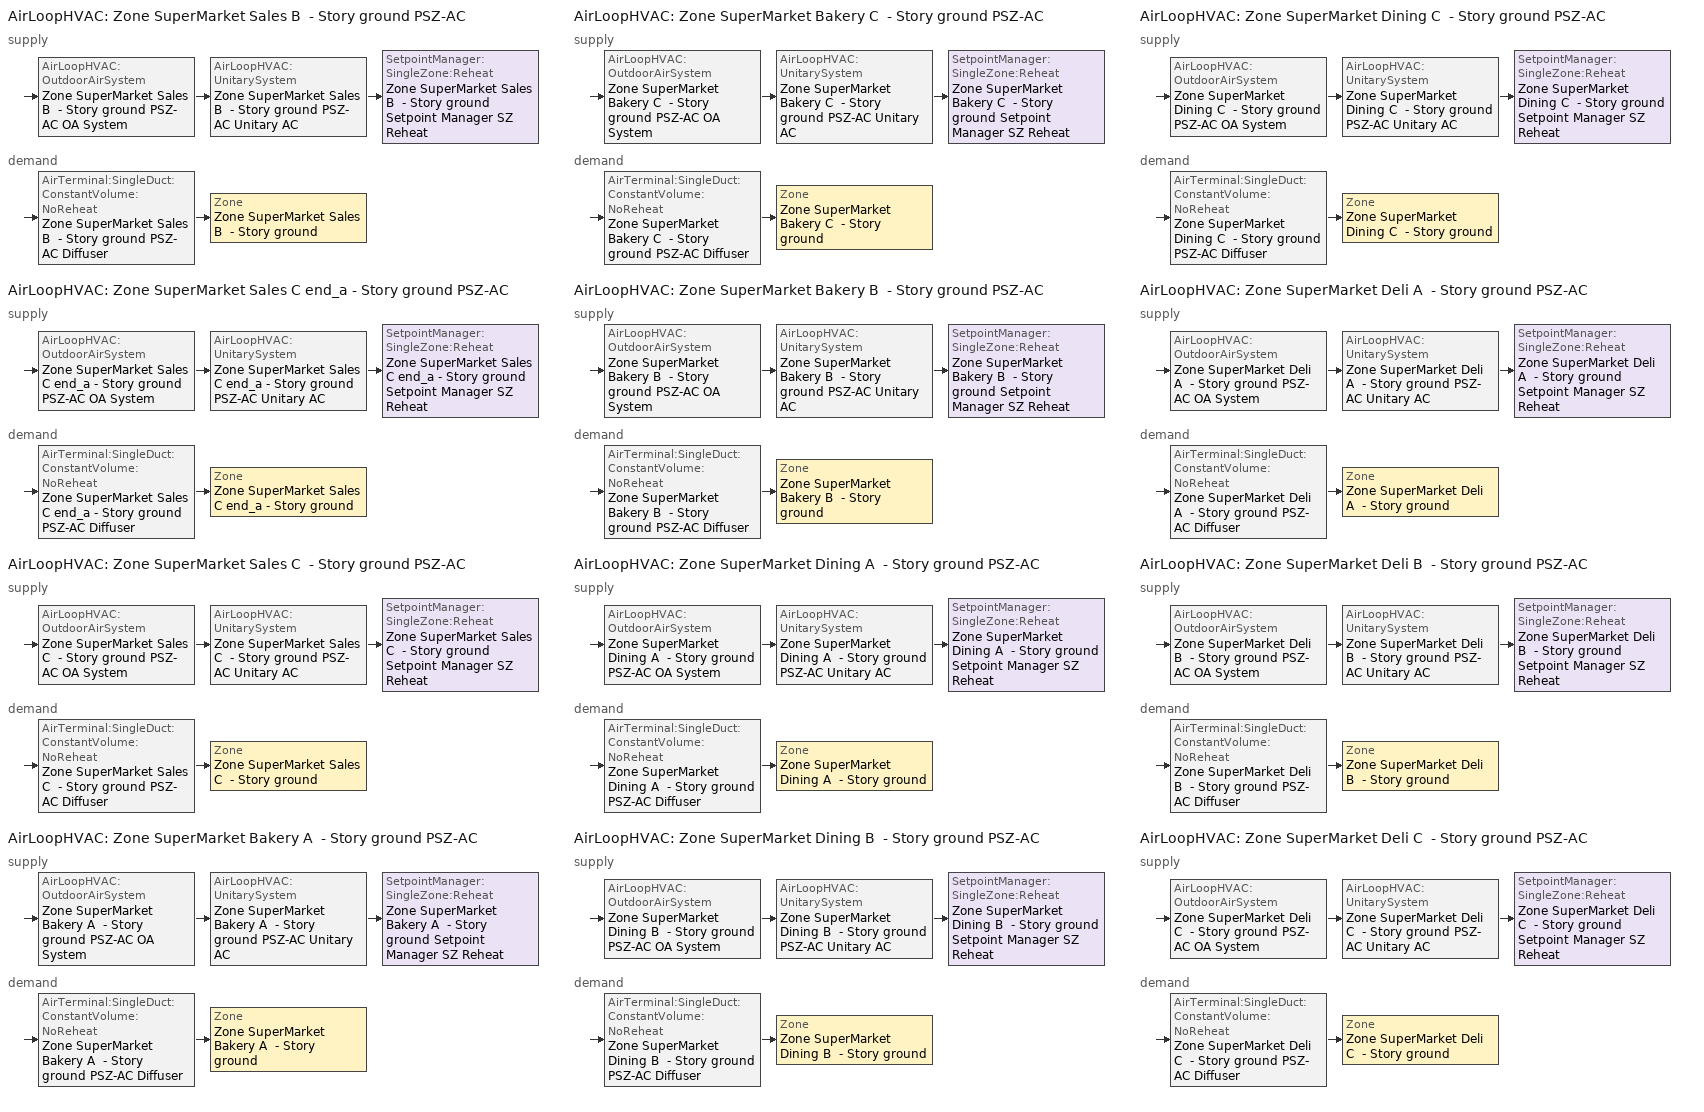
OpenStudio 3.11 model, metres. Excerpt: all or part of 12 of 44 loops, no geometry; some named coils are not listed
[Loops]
AirLoopHVAC 'Zone SuperMarket Sales B  - Story ground PSZ-AC'
 supply: AirLoopHVAC:OutdoorAirSystem 'Zone SuperMarket Sales B  - Story ground PSZ-AC OA System' > AirLoopHVAC:UnitarySystem 'Zone SuperMarket Sales B  - Story ground PSZ-AC Unitary AC' > SetpointManager:SingleZone:Reheat 'Zone SuperMarket Sales B  - Story ground Setpoint Manager SZ Reheat'
 demand: AirTerminal:SingleDuct:ConstantVolume:NoReheat 'Zone SuperMarket Sales B  - Story ground PSZ-AC Diffuser' > Zone 'Zone SuperMarket Sales B  - Story ground'
AirLoopHVAC 'Zone SuperMarket Sales C end_a - Story ground PSZ-AC'
 supply: AirLoopHVAC:OutdoorAirSystem 'Zone SuperMarket Sales C end_a - Story ground PSZ-AC OA System' > AirLoopHVAC:UnitarySystem 'Zone SuperMarket Sales C end_a - Story ground PSZ-AC Unitary AC' > SetpointManager:SingleZone:Reheat 'Zone SuperMarket Sales C end_a - Story ground Setpoint Manager SZ Reheat'
 demand: AirTerminal:SingleDuct:ConstantVolume:NoReheat 'Zone SuperMarket Sales C end_a - Story ground PSZ-AC Diffuser' > Zone 'Zone SuperMarket Sales C end_a - Story ground'
AirLoopHVAC 'Zone SuperMarket Sales C  - Story ground PSZ-AC'
 supply: AirLoopHVAC:OutdoorAirSystem 'Zone SuperMarket Sales C  - Story ground PSZ-AC OA System' > AirLoopHVAC:UnitarySystem 'Zone SuperMarket Sales C  - Story ground PSZ-AC Unitary AC' > SetpointManager:SingleZone:Reheat 'Zone SuperMarket Sales C  - Story ground Setpoint Manager SZ Reheat'
 demand: AirTerminal:SingleDuct:ConstantVolume:NoReheat 'Zone SuperMarket Sales C  - Story ground PSZ-AC Diffuser' > Zone 'Zone SuperMarket Sales C  - Story ground'
AirLoopHVAC 'Zone SuperMarket Bakery A  - Story ground PSZ-AC'
 supply: AirLoopHVAC:OutdoorAirSystem 'Zone SuperMarket Bakery A  - Story ground PSZ-AC OA System' > AirLoopHVAC:UnitarySystem 'Zone SuperMarket Bakery A  - Story ground PSZ-AC Unitary AC' > SetpointManager:SingleZone:Reheat 'Zone SuperMarket Bakery A  - Story ground Setpoint Manager SZ Reheat'
 demand: AirTerminal:SingleDuct:ConstantVolume:NoReheat 'Zone SuperMarket Bakery A  - Story ground PSZ-AC Diffuser' > Zone 'Zone SuperMarket Bakery A  - Story ground'
AirLoopHVAC 'Zone SuperMarket Bakery C  - Story ground PSZ-AC'
 supply: AirLoopHVAC:OutdoorAirSystem 'Zone SuperMarket Bakery C  - Story ground PSZ-AC OA System' > AirLoopHVAC:UnitarySystem 'Zone SuperMarket Bakery C  - Story ground PSZ-AC Unitary AC' > SetpointManager:SingleZone:Reheat 'Zone SuperMarket Bakery C  - Story ground Setpoint Manager SZ Reheat'
 demand: AirTerminal:SingleDuct:ConstantVolume:NoReheat 'Zone SuperMarket Bakery C  - Story ground PSZ-AC Diffuser' > Zone 'Zone SuperMarket Bakery C  - Story ground'
AirLoopHVAC 'Zone SuperMarket Bakery B  - Story ground PSZ-AC'
 supply: AirLoopHVAC:OutdoorAirSystem 'Zone SuperMarket Bakery B  - Story ground PSZ-AC OA System' > AirLoopHVAC:UnitarySystem 'Zone SuperMarket Bakery B  - Story ground PSZ-AC Unitary AC' > SetpointManager:SingleZone:Reheat 'Zone SuperMarket Bakery B  - Story ground Setpoint Manager SZ Reheat'
 demand: AirTerminal:SingleDuct:ConstantVolume:NoReheat 'Zone SuperMarket Bakery B  - Story ground PSZ-AC Diffuser' > Zone 'Zone SuperMarket Bakery B  - Story ground'
AirLoopHVAC 'Zone SuperMarket Dining A  - Story ground PSZ-AC'
 supply: AirLoopHVAC:OutdoorAirSystem 'Zone SuperMarket Dining A  - Story ground PSZ-AC OA System' > AirLoopHVAC:UnitarySystem 'Zone SuperMarket Dining A  - Story ground PSZ-AC Unitary AC' > SetpointManager:SingleZone:Reheat 'Zone SuperMarket Dining A  - Story ground Setpoint Manager SZ Reheat'
 demand: AirTerminal:SingleDuct:ConstantVolume:NoReheat 'Zone SuperMarket Dining A  - Story ground PSZ-AC Diffuser' > Zone 'Zone SuperMarket Dining A  - Story ground'
AirLoopHVAC 'Zone SuperMarket Dining B  - Story ground PSZ-AC'
 supply: AirLoopHVAC:OutdoorAirSystem 'Zone SuperMarket Dining B  - Story ground PSZ-AC OA System' > AirLoopHVAC:UnitarySystem 'Zone SuperMarket Dining B  - Story ground PSZ-AC Unitary AC' > SetpointManager:SingleZone:Reheat 'Zone SuperMarket Dining B  - Story ground Setpoint Manager SZ Reheat'
 demand: AirTerminal:SingleDuct:ConstantVolume:NoReheat 'Zone SuperMarket Dining B  - Story ground PSZ-AC Diffuser' > Zone 'Zone SuperMarket Dining B  - Story ground'
AirLoopHVAC 'Zone SuperMarket Dining C  - Story ground PSZ-AC'
 supply: AirLoopHVAC:OutdoorAirSystem 'Zone SuperMarket Dining C  - Story ground PSZ-AC OA System' > AirLoopHVAC:UnitarySystem 'Zone SuperMarket Dining C  - Story ground PSZ-AC Unitary AC' > SetpointManager:SingleZone:Reheat 'Zone SuperMarket Dining C  - Story ground Setpoint Manager SZ Reheat'
 demand: AirTerminal:SingleDuct:ConstantVolume:NoReheat 'Zone SuperMarket Dining C  - Story ground PSZ-AC Diffuser' > Zone 'Zone SuperMarket Dining C  - Story ground'
AirLoopHVAC 'Zone SuperMarket Deli A  - Story ground PSZ-AC'
 supply: AirLoopHVAC:OutdoorAirSystem 'Zone SuperMarket Deli A  - Story ground PSZ-AC OA System' > AirLoopHVAC:UnitarySystem 'Zone SuperMarket Deli A  - Story ground PSZ-AC Unitary AC' > SetpointManager:SingleZone:Reheat 'Zone SuperMarket Deli A  - Story ground Setpoint Manager SZ Reheat'
 demand: AirTerminal:SingleDuct:ConstantVolume:NoReheat 'Zone SuperMarket Deli A  - Story ground PSZ-AC Diffuser' > Zone 'Zone SuperMarket Deli A  - Story ground'
AirLoopHVAC 'Zone SuperMarket Deli B  - Story ground PSZ-AC'
 supply: AirLoopHVAC:OutdoorAirSystem 'Zone SuperMarket Deli B  - Story ground PSZ-AC OA System' > AirLoopHVAC:UnitarySystem 'Zone SuperMarket Deli B  - Story ground PSZ-AC Unitary AC' > SetpointManager:SingleZone:Reheat 'Zone SuperMarket Deli B  - Story ground Setpoint Manager SZ Reheat'
 demand: AirTerminal:SingleDuct:ConstantVolume:NoReheat 'Zone SuperMarket Deli B  - Story ground PSZ-AC Diffuser' > Zone 'Zone SuperMarket Deli B  - Story ground'
AirLoopHVAC 'Zone SuperMarket Deli C  - Story ground PSZ-AC'
 supply: AirLoopHVAC:OutdoorAirSystem 'Zone SuperMarket Deli C  - Story ground PSZ-AC OA System' > AirLoopHVAC:UnitarySystem 'Zone SuperMarket Deli C  - Story ground PSZ-AC Unitary AC' > SetpointManager:SingleZone:Reheat 'Zone SuperMarket Deli C  - Story ground Setpoint Manager SZ Reheat'
 demand: AirTerminal:SingleDuct:ConstantVolume:NoReheat 'Zone SuperMarket Deli C  - Story ground PSZ-AC Diffuser' > Zone 'Zone SuperMarket Deli C  - Story ground'
[Sizing:Zone] Zone Cooling Design Supply Air Temperature Input Method=SupplyAirTemperature; Zone Cooling Design Supply Air Temperature {C}=12.7778; Zone Cooling Design Supply Air Temperature Difference {deltaC}=11.11; Zone Heating Design Supply Air Temperature Input Method=SupplyAirTemperature; Zone Heating Design Supply Air Temperature {C}=50; Zone Heating Design Supply Air Temperature Difference {deltaC}=11.11; Zone Cooling Design Supply Air Humidity Ratio {kg-H2O/kg-air}=0.0085; Zone Heating Design Supply Air Humidity Ratio {kg-H2O/kg-air}=0.008; Cooling Design Air Flow Method=DesignDay; Heating Design Air Flow Method=DesignDay; Heating Maximum Air Flow Fraction=1; Account for Dedicated Outdoor Air System=No; Dedicated Outdoor Air System Control Strategy=NeutralSupplyAir; Dedicated Outdoor Air Low Setpoint Temperature for Design {C}=autosize; Dedicated Outdoor Air High Setpoint Temperature for Design {C}=autosize; Zone Load Sizing Method=Sensible Load Only No Latent Load; Zone Latent Cooling Design Supply Air Humidity Ratio Input Method=HumidityRatioDifference; Zone Cooling Design Supply Air Humidity Ratio Difference {kgWater/kgDryAir}=0.005; Zone Latent Heating Design Supply Air Humidity Ratio Input Method=HumidityRatioDifference; Zone Humidification Design Supply Air Humidity Ratio Difference {kgWater/kgDryAir}=0.005; Sizing Option=Coincident; Heating Coil Sizing Method=None; Maximum Heating Capacity To Cooling Load Sizing Ratio {W/W}=1
Zone SuperMarket Sales C end_a - Story ground; Zone SuperMarket Sales B  - Story ground; Zone SuperMarket Sales C  - Story ground; Zone SuperMarket Dining A  - Story ground; Zone SuperMarket Dining B  - Story ground; Zone SuperMarket Dining C  - Story ground; Zone SuperMarket Bakery A  - Story ground; Zone SuperMarket Bakery B  - Story ground; Zone SuperMarket Bakery C  - Story ground; Zone SuperMarket Deli A  - Story ground; Zone SuperMarket Deli B  - Story ground; Zone SuperMarket Deli C  - Story ground
[Zone equipment]
Zone SuperMarket Sales C end_a - Story ground: Zone SuperMarket Sales C end_a - Story ground PSZ-AC Diffuser
Zone SuperMarket Sales B  - Story ground: Zone SuperMarket Sales B  - Story ground PSZ-AC Diffuser
Zone SuperMarket Sales C  - Story ground: Zone SuperMarket Sales C  - Story ground PSZ-AC Diffuser
Zone SuperMarket Dining A  - Story ground: Zone SuperMarket Dining A  - Story ground PSZ-AC Diffuser
Zone SuperMarket Dining B  - Story ground: Zone SuperMarket Dining B  - Story ground PSZ-AC Diffuser
Zone SuperMarket Dining C  - Story ground: Zone SuperMarket Dining C  - Story ground PSZ-AC Diffuser
Zone SuperMarket Bakery A  - Story ground: Zone SuperMarket Bakery A  - Story ground Exhaust Fan, Zone SuperMarket Bakery A  - Story ground PSZ-AC Diffuser
Zone SuperMarket Bakery B  - Story ground: Zone SuperMarket Bakery B  - Story ground Exhaust Fan, Zone SuperMarket Bakery B  - Story ground PSZ-AC Diffuser
Zone SuperMarket Bakery C  - Story ground: Zone SuperMarket Bakery C  - Story ground Exhaust Fan, Zone SuperMarket Bakery C  - Story ground PSZ-AC Diffuser
Zone SuperMarket Deli A  - Story ground: Zone SuperMarket Deli A  - Story ground Exhaust Fan, Zone SuperMarket Deli A  - Story ground PSZ-AC Diffuser
Zone SuperMarket Deli B  - Story ground: Zone SuperMarket Deli B  - Story ground Exhaust Fan, Zone SuperMarket Deli B  - Story ground PSZ-AC Diffuser
Zone SuperMarket Deli C  - Story ground: Zone SuperMarket Deli C  - Story ground Exhaust Fan, Zone SuperMarket Deli C  - Story ground PSZ-AC Diffuser
[Fan:ZoneExhaust] Availability Schedule=Always On Discrete; Fan Total Efficiency=0.455889; Pressure Rise {Pa}=124.544; Flow Fraction Schedule=Always On Discrete; System Availability Manager Coupling Mode=Decoupled
Name | Maximum Flow Rate {m3/s}
Zone SuperMarket Bakery A  - Story ground Exhaust Fan; Zone SuperMarket Bakery C  - Story ground Exhaust Fan | 0.114032
Zone SuperMarket Bakery B  - Story ground Exhaust Fan | 1.08867
Zone SuperMarket Deli A  - Story ground Exhaust Fan; Zone SuperMarket Deli C  - Story ground Exhaust Fan | 0.122471
Zone SuperMarket Deli B  - Story ground Exhaust Fan | 1.16923
[Refrigeration:Case] Availability Schedule=Always On Discrete; Zone=Zone SuperMarket Sales B  - Story ground; Rated Ambient Temperature {C}=23.8889; Rated Ambient Relative Humidity {percent}=55; Rated Runtime Fraction=0.85; Latent Case Credit Curve Type=DewpointMethod; Case Lighting Schedule=Always On Discrete; Fraction of Lighting Energy to Case=0.5; Minimum Anti-Sweat Heater Power per Unit Length {W/m}=0; Humidity at Zero Anti-Sweat Heater Energy {percent}=0; Case Height {m}=1.5; Under Case HVAC Return Air Fraction=0
Name | Rated Total Cooling Capacity per Unit Length {W/m} | Rated Latent Heat Ratio | Case Length {m} | Case Operating Temperature {C} | Latent Case Credit Curve | Standard Case Fan Power per Unit Length {W/m} | Operating Case Fan Power per Unit Length {W/m} | Standard Case Lighting Power per Unit Length {W/m} | Installed Case Lighting Power per Unit Length {W/m} | Case Anti-Sweat Heater Power per Unit Length {W/m} | Anti-Sweat Heater Control Type | Fraction of Anti-Sweat Heater Energy to Case | Case Defrost Power per Unit Length {W/m} | Case Defrost Type | Case Defrost Schedule | Case Defrost Drip-Down Schedule | Defrost Energy Correction Curve Type | Defrost Energy Correction Curve | Case Credit Fraction Schedule | Design Evaporator Temperature or Brine Inlet Temperature {C}
Coffin - Frozen Food | 206.7 | 0.2 | 21.9256 | -21.7 | Coffin Latent Curve | 6.6 | 6.6 | 15.3 | 15.3 | 16.9 | Constant | 0.7 | 786 | ElectricWithTemperatureTermination | Coffin - Frozen Food Defrost | Coffin - Frozen Food Dripdown | DewpointMethod | Coffin Defrost Curve | Coffin - Frozen Food Case Credit | -24.4
Coffin - Ice Cream | 240.4 | 0.2 | 5.48141 | -28.3 | Coffin Latent Curve | 6.6 | 6.6 | 17.6 | 17.6 | 13.1 | Constant | 0.7 | 745 | ElectricWithTemperatureTermination | Coffin - Ice Cream Defrost | Coffin - Ice Cream Dripdown | DewpointMethod | Coffin Defrost Curve | Coffin - Ice Cream Case Credit | -31.1
Reach-in - Ice Cream | 473.9 | 0.1 | 51.2512 | -23.9 | Glass Door Latent Curve | 32.5 | 32.5 | 25.8 | 25.8 | 139.4 | Constant | 0.7 | 955.4 | ElectricWithTemperatureTermination | Reach-in - Ice Cream Defrost | Reach-in - Ice Cream Dripdown | DewpointMethod | Glass Door Defrost Curve | Reach-in - Ice Cream Case Credit | -27.2
Reach-in - Frozen Food | 438.9 | 0.1 | 14.2517 | -20 | Glass Door Latent Curve | 32.5 | 32.5 | 25.8 | 25.8 | 139.4 | Constant | 0.7 | 955.4 | ElectricWithTemperatureTermination | Reach-in - Frozen Food Defrost | Reach-in - Frozen Food Dripdown | DewpointMethod | Glass Door Defrost Curve | Reach-in - Frozen Food Case Credit | -23.9
Reach-in - Dairy Deli Beverage Case | 282.1 | 0.2 | 87.7026 | 1.4 | Glass Door Latent Curve | 21.3 | 21.3 | 22.7 | 22.7 | 56.6 | Constant | 0.7 | 0 | OffCycle | Always On Discrete |  | None |  | Reach-in - Dairy Deli Beverage Case Case Credit | -1.1
Service - Meat Deli Bakery | 317.3 | 0.1 | 23.296 | -2.2 | Glass Door Latent Curve | 12.6 | 12.6 | 17 | 17 |  | None | 1 | 0 | OffCycle | Always On Discrete |  | None |  | Service - Meat Deli Bakery Case Credit | -6.7
Island - Deli Produce | 372.6 | 0.2 | 4.93327 | -1.1 | Coffin Latent Curve | 7.6 | 7.6 | 9.8 | 9.8 | 13.1 | Constant | 0.7 | 656.2 | ElectricWithTemperatureTermination | Island - Deli Produce Defrost | Island - Deli Produce Dripdown | DewpointMethod | Coffin Defrost Curve | Island - Deli Produce Case Credit | -3.6
Vertical Open - All | 1187.6 | 0.3 | 22.4738 | 0.6 | Open Latent Curve | 14.5 | 14.5 | 18.9 | 18.9 |  | None | 1 | 0 | OffCycle | Always On Discrete |  | None |  | Vertical Open - All Case Credit | -2.2
[AirLoopHVAC] Availability Schedule=Always On Discrete; Design Supply Air Flow Rate {m3/s}=autosize; Design Return Air Flow Fraction of Supply Air Flow=1
Zone SuperMarket Sales B  - Story ground PSZ-AC; Zone SuperMarket Sales C end_a - Story ground PSZ-AC; Zone SuperMarket Sales C  - Story ground PSZ-AC; Zone SuperMarket Bakery A  - Story ground PSZ-AC; Zone SuperMarket Bakery C  - Story ground PSZ-AC; Zone SuperMarket Bakery B  - Story ground PSZ-AC; Zone SuperMarket Dining A  - Story ground PSZ-AC; Zone SuperMarket Dining B  - Story ground PSZ-AC; Zone SuperMarket Dining C  - Story ground PSZ-AC; Zone SuperMarket Deli A  - Story ground PSZ-AC; Zone SuperMarket Deli B  - Story ground PSZ-AC; Zone SuperMarket Deli C  - Story ground PSZ-AC
[Sizing:System] Type of Load to Size On=Sensible; Design Outdoor Air Flow Rate {m3/s}=Autosize; Central Heating Maximum System Air Flow Ratio=1; Preheat Design Temperature {C}=7.22222; Preheat Design Humidity Ratio {kg-H2O/kg-Air}=0.008; Precool Design Temperature {C}=12.7778; Precool Design Humidity Ratio {kg-H2O/kg-Air}=0.008; Central Cooling Design Supply Air Temperature {C}=12.7778; Central Heating Design Supply Air Temperature {C}=50; Sizing Option=Coincident; 100% Outdoor Air in Cooling=No; 100% Outdoor Air in Heating=No; Central Cooling Design Supply Air Humidity Ratio {kg-H2O/kg-Air}=0.0085; Central Heating Design Supply Air Humidity Ratio {kg-H2O/kg-Air}=0.008; Cooling Design Air Flow Method=DesignDay; Heating Design Air Flow Method=DesignDay; System Outdoor Air Method=ZoneSum; Zone Maximum Outdoor Air Fraction=1; Cooling Supply Air Flow Rate Per Floor Area {m3/s-m2}=0.00996765; Cooling Fraction of Autosized Cooling Supply Air Flow Rate=1; Cooling Supply Air Flow Rate Per Unit Cooling Capacity {m3/s-W}=3.94755e-05; Heating Supply Air Flow Rate Per Floor Area {m3/s-m2}=0.00996765; Heating Fraction of Autosized Heating Supply Air Flow Rate=1; Heating Fraction of Autosized Cooling Supply Air Flow Rate=1; Heating Supply Air Flow Rate Per Unit Heating Capacity {m3/s-W}=3.15882e-05; Cooling Design Capacity Method=CoolingDesignCapacity; Cooling Design Capacity {W}=autosize; Cooling Design Capacity Per Floor Area {W/m2}=234.7; Fraction of Autosized Cooling Design Capacity=1; Heating Design Capacity Method=HeatingDesignCapacity; Heating Design Capacity {W}=autosize; Heating Design Capacity Per Floor Area {W/m2}=157; Fraction of Autosized Heating Design Capacity=1; Central Cooling Capacity Control Method=OnOff; Occupant Diversity=autosize; Heating Coil Sizing Method=None; Maximum Heating Capacity To Cooling Capacity Sizing Ratio {W/W}=1
Zone SuperMarket Sales B  - Story ground PSZ-AC; Zone SuperMarket Sales C end_a - Story ground PSZ-AC; Zone SuperMarket Sales C  - Story ground PSZ-AC; Zone SuperMarket Bakery A  - Story ground PSZ-AC; Zone SuperMarket Bakery C  - Story ground PSZ-AC; Zone SuperMarket Bakery B  - Story ground PSZ-AC; Zone SuperMarket Dining A  - Story ground PSZ-AC; Zone SuperMarket Dining B  - Story ground PSZ-AC; Zone SuperMarket Dining C  - Story ground PSZ-AC; Zone SuperMarket Deli A  - Story ground PSZ-AC; Zone SuperMarket Deli B  - Story ground PSZ-AC; Zone SuperMarket Deli C  - Story ground PSZ-AC
[SetpointManager:SingleZone:Reheat] Minimum Supply Air Temperature {C}=12.7778; Maximum Supply Air Temperature {C}=50
Name | Control Zone | Setpoint Node or NodeList
Zone SuperMarket Sales B  - Story ground Setpoint Manager SZ Reheat | Zone SuperMarket Sales B  - Story ground | Zone SuperMarket Sales B  - Story ground PSZ-AC Supply Outlet Node
Zone SuperMarket Sales C end_a - Story ground Setpoint Manager SZ Reheat | Zone SuperMarket Sales C end_a - Story ground | Zone SuperMarket Sales C end_a - Story ground PSZ-AC Supply Outlet Node
Zone SuperMarket Sales C  - Story ground Setpoint Manager SZ Reheat | Zone SuperMarket Sales C  - Story ground | Zone SuperMarket Sales C  - Story ground PSZ-AC Supply Outlet Node
Zone SuperMarket Bakery A  - Story ground Setpoint Manager SZ Reheat | Zone SuperMarket Bakery A  - Story ground | Zone SuperMarket Bakery A  - Story ground PSZ-AC Supply Outlet Node
Zone SuperMarket Bakery C  - Story ground Setpoint Manager SZ Reheat | Zone SuperMarket Bakery C  - Story ground | Zone SuperMarket Bakery C  - Story ground PSZ-AC Supply Outlet Node
Zone SuperMarket Bakery B  - Story ground Setpoint Manager SZ Reheat | Zone SuperMarket Bakery B  - Story ground | Zone SuperMarket Bakery B  - Story ground PSZ-AC Supply Outlet Node
Zone SuperMarket Dining A  - Story ground Setpoint Manager SZ Reheat | Zone SuperMarket Dining A  - Story ground | Zone SuperMarket Dining A  - Story ground PSZ-AC Supply Outlet Node
Zone SuperMarket Dining B  - Story ground Setpoint Manager SZ Reheat | Zone SuperMarket Dining B  - Story ground | Zone SuperMarket Dining B  - Story ground PSZ-AC Supply Outlet Node
Zone SuperMarket Dining C  - Story ground Setpoint Manager SZ Reheat | Zone SuperMarket Dining C  - Story ground | Zone SuperMarket Dining C  - Story ground PSZ-AC Supply Outlet Node
Zone SuperMarket Deli A  - Story ground Setpoint Manager SZ Reheat | Zone SuperMarket Deli A  - Story ground | Zone SuperMarket Deli A  - Story ground PSZ-AC Supply Outlet Node
Zone SuperMarket Deli B  - Story ground Setpoint Manager SZ Reheat | Zone SuperMarket Deli B  - Story ground | Zone SuperMarket Deli B  - Story ground PSZ-AC Supply Outlet Node
Zone SuperMarket Deli C  - Story ground Setpoint Manager SZ Reheat | Zone SuperMarket Deli C  - Story ground | Zone SuperMarket Deli C  - Story ground PSZ-AC Supply Outlet Node
[Coil:Heating:Electric] Availability Schedule=Always On Discrete; Efficiency=1
Zone SuperMarket Sales B  - Story ground PSZ-AC Electric Backup Htg Coil; Zone SuperMarket Sales C end_a - Story ground PSZ-AC Electric Backup Htg Coil; Zone SuperMarket Sales C  - Story ground PSZ-AC Electric Backup Htg Coil; Zone SuperMarket Bakery A  - Story ground PSZ-AC Electric Backup Htg Coil; Zone SuperMarket Bakery C  - Story ground PSZ-AC Electric Backup Htg Coil; Zone SuperMarket Bakery B  - Story ground PSZ-AC Electric Backup Htg Coil; Zone SuperMarket Dining A  - Story ground PSZ-AC Electric Backup Htg Coil; Zone SuperMarket Dining B  - Story ground PSZ-AC Electric Backup Htg Coil; Zone SuperMarket Dining C  - Story ground PSZ-AC Electric Backup Htg Coil; Zone SuperMarket Deli A  - Story ground PSZ-AC Electric Backup Htg Coil; Zone SuperMarket Deli B  - Story ground PSZ-AC Electric Backup Htg Coil; Zone SuperMarket Deli C  - Story ground PSZ-AC Electric Backup Htg Coil
[Coil:Cooling:DX:SingleSpeed] Availability Schedule=Always On Discrete; Rated Total Cooling Capacity {W}=autosize; Rated Sensible Heat Ratio=autosize; Rated COP {W/W}=3; Rated Air Flow Rate {m3/s}=autosize; Rated Evaporator Fan Power Per Volume Flow Rate 2017 {W/(m3/s)}=773.3; Rated Evaporator Fan Power Per Volume Flow Rate 2023 {W/(m3/s)}=934.4; Minimum Outdoor Dry-Bulb Temperature for Compressor Operation {C}=-25; Nominal Time for Condensate Removal to Begin {s}=0; Ratio of Initial Moisture Evaporation Rate and Steady State Latent Capacity=0; Maximum Cycling Rate {cycles/hr}=0; Latent Capacity Time Constant {s}=0; Condenser Type=AirCooled; Evaporative Condenser Effectiveness=0.9; Evaporative Condenser Air Flow Rate {m3/s}=autosize; Evaporative Condenser Pump Rated Power Consumption {W}=autosize; Crankcase Heater Capacity {W}=0; Maximum Outdoor Dry-Bulb Temperature for Crankcase Heater Operation {C}=10; Basin Heater Capacity {W/K}=0; Basin Heater Setpoint Temperature {C}=2
Name | Total Cooling Capacity Function of Temperature Curve | Total Cooling Capacity Function of Flow Fraction Curve | Energy Input Ratio Function of Temperature Curve | Energy Input Ratio Function of Flow Fraction Curve | Part Load Fraction Correlation Curve
Zone SuperMarket Sales B  - Story ground PSZ-AC 1spd DX AC Clg Coil | Curve Biquadratic 123 | Curve Quadratic 184 | Curve Biquadratic 124 | Curve Quadratic 185 | Curve Quadratic 186
Zone SuperMarket Sales C end_a - Story ground PSZ-AC 1spd DX AC Clg Coil | Curve Biquadratic 127 | Curve Quadratic 190 | Curve Biquadratic 128 | Curve Quadratic 191 | Curve Quadratic 192
Zone SuperMarket Sales C  - Story ground PSZ-AC 1spd DX AC Clg Coil | Curve Biquadratic 131 | Curve Quadratic 196 | Curve Biquadratic 132 | Curve Quadratic 197 | Curve Quadratic 198
Zone SuperMarket Bakery A  - Story ground PSZ-AC 1spd DX AC Clg Coil | Curve Biquadratic 135 | Curve Quadratic 202 | Curve Biquadratic 136 | Curve Quadratic 203 | Curve Quadratic 204
Zone SuperMarket Bakery C  - Story ground PSZ-AC 1spd DX AC Clg Coil | Curve Biquadratic 139 | Curve Quadratic 208 | Curve Biquadratic 140 | Curve Quadratic 209 | Curve Quadratic 210
Zone SuperMarket Bakery B  - Story ground PSZ-AC 1spd DX AC Clg Coil | Curve Biquadratic 143 | Curve Quadratic 214 | Curve Biquadratic 144 | Curve Quadratic 215 | Curve Quadratic 216
Zone SuperMarket Dining A  - Story ground PSZ-AC 1spd DX AC Clg Coil | Curve Biquadratic 147 | Curve Quadratic 220 | Curve Biquadratic 148 | Curve Quadratic 221 | Curve Quadratic 222
Zone SuperMarket Dining B  - Story ground PSZ-AC 1spd DX AC Clg Coil | Curve Biquadratic 151 | Curve Quadratic 226 | Curve Biquadratic 152 | Curve Quadratic 227 | Curve Quadratic 228
Zone SuperMarket Dining C  - Story ground PSZ-AC 1spd DX AC Clg Coil | Curve Biquadratic 155 | Curve Quadratic 232 | Curve Biquadratic 156 | Curve Quadratic 233 | Curve Quadratic 234
Zone SuperMarket Deli A  - Story ground PSZ-AC 1spd DX AC Clg Coil | Curve Biquadratic 159 | Curve Quadratic 238 | Curve Biquadratic 160 | Curve Quadratic 239 | Curve Quadratic 240
Zone SuperMarket Deli B  - Story ground PSZ-AC 1spd DX AC Clg Coil | Curve Biquadratic 163 | Curve Quadratic 244 | Curve Biquadratic 164 | Curve Quadratic 245 | Curve Quadratic 246
Zone SuperMarket Deli C  - Story ground PSZ-AC 1spd DX AC Clg Coil | Curve Biquadratic 167 | Curve Quadratic 250 | Curve Biquadratic 168 | Curve Quadratic 251 | Curve Quadratic 252
[Fan:OnOff] Availability Schedule=Always On Discrete; Fan Total Efficiency=0.54; Pressure Rise {Pa}=622.722; Maximum Flow Rate {m3/s}=autosize; Motor Efficiency=0.9; Motor In Airstream Fraction=1
Name | Fan Power Ratio Function of Speed Ratio Curve | Fan Efficiency Ratio Function of Speed Ratio Curve
Zone SuperMarket Sales B  - Story ground PSZ-AC Fan | Fan On Off Power Curve 30 | Fan On Off Efficiency Curve 30
Zone SuperMarket Sales C end_a - Story ground PSZ-AC Fan | Fan On Off Power Curve 31 | Fan On Off Efficiency Curve 31
Zone SuperMarket Sales C  - Story ground PSZ-AC Fan | Fan On Off Power Curve 32 | Fan On Off Efficiency Curve 32
Zone SuperMarket Bakery A  - Story ground PSZ-AC Fan | Fan On Off Power Curve 33 | Fan On Off Efficiency Curve 33
Zone SuperMarket Bakery C  - Story ground PSZ-AC Fan | Fan On Off Power Curve 34 | Fan On Off Efficiency Curve 34
Zone SuperMarket Bakery B  - Story ground PSZ-AC Fan | Fan On Off Power Curve 35 | Fan On Off Efficiency Curve 35
Zone SuperMarket Dining A  - Story ground PSZ-AC Fan | Fan On Off Power Curve 36 | Fan On Off Efficiency Curve 36
Zone SuperMarket Dining B  - Story ground PSZ-AC Fan | Fan On Off Power Curve 37 | Fan On Off Efficiency Curve 37
Zone SuperMarket Dining C  - Story ground PSZ-AC Fan | Fan On Off Power Curve 38 | Fan On Off Efficiency Curve 38
Zone SuperMarket Deli A  - Story ground PSZ-AC Fan | Fan On Off Power Curve 39 | Fan On Off Efficiency Curve 39
Zone SuperMarket Deli B  - Story ground PSZ-AC Fan | Fan On Off Power Curve 40 | Fan On Off Efficiency Curve 40
Zone SuperMarket Deli C  - Story ground PSZ-AC Fan | Fan On Off Power Curve 41 | Fan On Off Efficiency Curve 41
[AirLoopHVAC:UnitarySystem] Control Type=Load; Dehumidification Control Type=None; Availability Schedule=Always On Discrete; Fan Placement=DrawThrough; Supply Air Fan Operating Mode Schedule=Always On Discrete; DX Heating Coil Sizing Ratio=1; Use DOAS DX Cooling Coil=No; DOAS DX Cooling Coil Leaving Minimum Air Temperature {C}=2; Latent Load Control=SensibleOnlyLoadControl; Supply Air Flow Rate Method During Cooling Operation=SupplyAirFlowRate; Supply Air Flow Rate During Cooling Operation {m3/s}=Autosize; Supply Air Flow Rate Method During Heating Operation=SupplyAirFlowRate; Supply Air Flow Rate During Heating Operation {m3/s}=Autosize; Supply Air Flow Rate Method When No Cooling or Heating is Required=None; No Load Supply Air Flow Rate Control Set To Low Speed=Yes; Maximum Supply Air Temperature {C}=80; Maximum Outdoor Dry-Bulb Temperature for Supplemental Heater Operation {C}=21; Ancilliary On-Cycle Electric Power {W}=0; Ancilliary Off-Cycle Electric Power {W}=0
Name | Controlling Zone or Thermostat Location | Supply Fan | Heating Coil | Cooling Coil | Supplemental Heating Coil
Zone SuperMarket Sales B  - Story ground PSZ-AC Unitary AC | Zone SuperMarket Sales B  - Story ground | Zone SuperMarket Sales B  - Story ground PSZ-AC Fan | Zone SuperMarket Sales B  - Story ground PSZ-AC Water Htg Coil | Zone SuperMarket Sales B  - Story ground PSZ-AC 1spd DX AC Clg Coil | Zone SuperMarket Sales B  - Story ground PSZ-AC Electric Backup Htg Coil
Zone SuperMarket Sales C end_a - Story ground PSZ-AC Unitary AC | Zone SuperMarket Sales C end_a - Story ground | Zone SuperMarket Sales C end_a - Story ground PSZ-AC Fan | Zone SuperMarket Sales C end_a - Story ground PSZ-AC Water Htg Coil | Zone SuperMarket Sales C end_a - Story ground PSZ-AC 1spd DX AC Clg Coil | Zone SuperMarket Sales C end_a - Story ground PSZ-AC Electric Backup Htg Coil
Zone SuperMarket Sales C  - Story ground PSZ-AC Unitary AC | Zone SuperMarket Sales C  - Story ground | Zone SuperMarket Sales C  - Story ground PSZ-AC Fan | Zone SuperMarket Sales C  - Story ground PSZ-AC Water Htg Coil | Zone SuperMarket Sales C  - Story ground PSZ-AC 1spd DX AC Clg Coil | Zone SuperMarket Sales C  - Story ground PSZ-AC Electric Backup Htg Coil
Zone SuperMarket Bakery A  - Story ground PSZ-AC Unitary AC | Zone SuperMarket Bakery A  - Story ground | Zone SuperMarket Bakery A  - Story ground PSZ-AC Fan | Zone SuperMarket Bakery A  - Story ground PSZ-AC Water Htg Coil | Zone SuperMarket Bakery A  - Story ground PSZ-AC 1spd DX AC Clg Coil | Zone SuperMarket Bakery A  - Story ground PSZ-AC Electric Backup Htg Coil
Zone SuperMarket Bakery C  - Story ground PSZ-AC Unitary AC | Zone SuperMarket Bakery C  - Story ground | Zone SuperMarket Bakery C  - Story ground PSZ-AC Fan | Zone SuperMarket Bakery C  - Story ground PSZ-AC Water Htg Coil | Zone SuperMarket Bakery C  - Story ground PSZ-AC 1spd DX AC Clg Coil | Zone SuperMarket Bakery C  - Story ground PSZ-AC Electric Backup Htg Coil
Zone SuperMarket Bakery B  - Story ground PSZ-AC Unitary AC | Zone SuperMarket Bakery B  - Story ground | Zone SuperMarket Bakery B  - Story ground PSZ-AC Fan | Zone SuperMarket Bakery B  - Story ground PSZ-AC Water Htg Coil | Zone SuperMarket Bakery B  - Story ground PSZ-AC 1spd DX AC Clg Coil | Zone SuperMarket Bakery B  - Story ground PSZ-AC Electric Backup Htg Coil
Zone SuperMarket Dining A  - Story ground PSZ-AC Unitary AC | Zone SuperMarket Dining A  - Story ground | Zone SuperMarket Dining A  - Story ground PSZ-AC Fan | Zone SuperMarket Dining A  - Story ground PSZ-AC Water Htg Coil | Zone SuperMarket Dining A  - Story ground PSZ-AC 1spd DX AC Clg Coil | Zone SuperMarket Dining A  - Story ground PSZ-AC Electric Backup Htg Coil
Zone SuperMarket Dining B  - Story ground PSZ-AC Unitary AC | Zone SuperMarket Dining B  - Story ground | Zone SuperMarket Dining B  - Story ground PSZ-AC Fan | Zone SuperMarket Dining B  - Story ground PSZ-AC Water Htg Coil | Zone SuperMarket Dining B  - Story ground PSZ-AC 1spd DX AC Clg Coil | Zone SuperMarket Dining B  - Story ground PSZ-AC Electric Backup Htg Coil
Zone SuperMarket Dining C  - Story ground PSZ-AC Unitary AC | Zone SuperMarket Dining C  - Story ground | Zone SuperMarket Dining C  - Story ground PSZ-AC Fan | Zone SuperMarket Dining C  - Story ground PSZ-AC Water Htg Coil | Zone SuperMarket Dining C  - Story ground PSZ-AC 1spd DX AC Clg Coil | Zone SuperMarket Dining C  - Story ground PSZ-AC Electric Backup Htg Coil
Zone SuperMarket Deli A  - Story ground PSZ-AC Unitary AC | Zone SuperMarket Deli A  - Story ground | Zone SuperMarket Deli A  - Story ground PSZ-AC Fan | Zone SuperMarket Deli A  - Story ground PSZ-AC Water Htg Coil | Zone SuperMarket Deli A  - Story ground PSZ-AC 1spd DX AC Clg Coil | Zone SuperMarket Deli A  - Story ground PSZ-AC Electric Backup Htg Coil
Zone SuperMarket Deli B  - Story ground PSZ-AC Unitary AC | Zone SuperMarket Deli B  - Story ground | Zone SuperMarket Deli B  - Story ground PSZ-AC Fan | Zone SuperMarket Deli B  - Story ground PSZ-AC Water Htg Coil | Zone SuperMarket Deli B  - Story ground PSZ-AC 1spd DX AC Clg Coil | Zone SuperMarket Deli B  - Story ground PSZ-AC Electric Backup Htg Coil
Zone SuperMarket Deli C  - Story ground PSZ-AC Unitary AC | Zone SuperMarket Deli C  - Story ground | Zone SuperMarket Deli C  - Story ground PSZ-AC Fan | Zone SuperMarket Deli C  - Story ground PSZ-AC Water Htg Coil | Zone SuperMarket Deli C  - Story ground PSZ-AC 1spd DX AC Clg Coil | Zone SuperMarket Deli C  - Story ground PSZ-AC Electric Backup Htg Coil
[Controller:OutdoorAir] Minimum Outdoor Air Flow Rate {m3/s}=autosize; Maximum Outdoor Air Flow Rate {m3/s}=Autosize; Economizer Control Type=NoEconomizer; Economizer Control Action Type=ModulateFlow; Economizer Maximum Limit Dry-Bulb Temperature {C}=28; Economizer Maximum Limit Enthalpy {J/kg}=64000; Lockout Type=NoLockout; Minimum Limit Type=FixedMinimum; Minimum Outdoor Air Schedule=Always On Discrete; High Humidity Control=No; High Humidity Outdoor Air Flow Ratio=1; Control High Indoor Humidity Based on Outdoor Humidity Ratio=Yes; Heat Recovery Bypass Control Type=BypassWhenWithinEconomizerLimits; Economizer Operation Staging=InterlockedWithMechanicalCooling
Name | Controller Mechanical Ventilation
Zone SuperMarket Sales B  - Story ground PSZ-AC OA System Controller | Controller Mechanical Ventilation 31
Zone SuperMarket Sales C end_a - Story ground PSZ-AC OA System Controller | Controller Mechanical Ventilation 32
Zone SuperMarket Sales C  - Story ground PSZ-AC OA System Controller | Controller Mechanical Ventilation 33
Zone SuperMarket Bakery A  - Story ground PSZ-AC OA System Controller | Controller Mechanical Ventilation 34
Zone SuperMarket Bakery C  - Story ground PSZ-AC OA System Controller | Controller Mechanical Ventilation 35
Zone SuperMarket Bakery B  - Story ground PSZ-AC OA System Controller | Controller Mechanical Ventilation 36
Zone SuperMarket Dining A  - Story ground PSZ-AC OA System Controller | Controller Mechanical Ventilation 37
Zone SuperMarket Dining B  - Story ground PSZ-AC OA System Controller | Controller Mechanical Ventilation 38
Zone SuperMarket Dining C  - Story ground PSZ-AC OA System Controller | Controller Mechanical Ventilation 39
Zone SuperMarket Deli A  - Story ground PSZ-AC OA System Controller | Controller Mechanical Ventilation 40
Zone SuperMarket Deli B  - Story ground PSZ-AC OA System Controller | Controller Mechanical Ventilation 41
Zone SuperMarket Deli C  - Story ground PSZ-AC OA System Controller | Controller Mechanical Ventilation 42
[Controller:MechanicalVentilation] Availability Schedule=Always On Discrete
Controller Mechanical Ventilation 31; Controller Mechanical Ventilation 32; Controller Mechanical Ventilation 33; Controller Mechanical Ventilation 34; Controller Mechanical Ventilation 35; Controller Mechanical Ventilation 36; Controller Mechanical Ventilation 37; Controller Mechanical Ventilation 38; Controller Mechanical Ventilation 39; Controller Mechanical Ventilation 40; Controller Mechanical Ventilation 41; Controller Mechanical Ventilation 42
[AirLoopHVAC:OutdoorAirSystem]
Name | Controller
Zone SuperMarket Sales B  - Story ground PSZ-AC OA System | Zone SuperMarket Sales B  - Story ground PSZ-AC OA System Controller
Zone SuperMarket Sales C end_a - Story ground PSZ-AC OA System | Zone SuperMarket Sales C end_a - Story ground PSZ-AC OA System Controller
Zone SuperMarket Sales C  - Story ground PSZ-AC OA System | Zone SuperMarket Sales C  - Story ground PSZ-AC OA System Controller
Zone SuperMarket Bakery A  - Story ground PSZ-AC OA System | Zone SuperMarket Bakery A  - Story ground PSZ-AC OA System Controller
Zone SuperMarket Bakery C  - Story ground PSZ-AC OA System | Zone SuperMarket Bakery C  - Story ground PSZ-AC OA System Controller
Zone SuperMarket Bakery B  - Story ground PSZ-AC OA System | Zone SuperMarket Bakery B  - Story ground PSZ-AC OA System Controller
Zone SuperMarket Dining A  - Story ground PSZ-AC OA System | Zone SuperMarket Dining A  - Story ground PSZ-AC OA System Controller
Zone SuperMarket Dining B  - Story ground PSZ-AC OA System | Zone SuperMarket Dining B  - Story ground PSZ-AC OA System Controller
Zone SuperMarket Dining C  - Story ground PSZ-AC OA System | Zone SuperMarket Dining C  - Story ground PSZ-AC OA System Controller
Zone SuperMarket Deli A  - Story ground PSZ-AC OA System | Zone SuperMarket Deli A  - Story ground PSZ-AC OA System Controller
Zone SuperMarket Deli B  - Story ground PSZ-AC OA System | Zone SuperMarket Deli B  - Story ground PSZ-AC OA System Controller
Zone SuperMarket Deli C  - Story ground PSZ-AC OA System | Zone SuperMarket Deli C  - Story ground PSZ-AC OA System Controller
[AirTerminal:SingleDuct:ConstantVolume:NoReheat] Availability Schedule=Always On Discrete; Maximum Air Flow Rate {m3/s}=AutoSize
Zone SuperMarket Sales B  - Story ground PSZ-AC Diffuser; Zone SuperMarket Sales C end_a - Story ground PSZ-AC Diffuser; Zone SuperMarket Sales C  - Story ground PSZ-AC Diffuser; Zone SuperMarket Bakery A  - Story ground PSZ-AC Diffuser; Zone SuperMarket Bakery C  - Story ground PSZ-AC Diffuser; Zone SuperMarket Bakery B  - Story ground PSZ-AC Diffuser; Zone SuperMarket Dining A  - Story ground PSZ-AC Diffuser; Zone SuperMarket Dining B  - Story ground PSZ-AC Diffuser; Zone SuperMarket Dining C  - Story ground PSZ-AC Diffuser; Zone SuperMarket Deli A  - Story ground PSZ-AC Diffuser; Zone SuperMarket Deli B  - Story ground PSZ-AC Diffuser; Zone SuperMarket Deli C  - Story ground PSZ-AC Diffuser
[Schedule:Ruleset]
Name | Default Day Schedule
Coffin - Frozen Food Defrost | Coffin - Frozen Food Defrost Default
Coffin - Frozen Food Dripdown | Coffin - Frozen Food Dripdown Default
Coffin - Frozen Food Case Credit | Coffin - Frozen Food Case Credit Default
Coffin - Ice Cream Defrost | Coffin - Ice Cream Defrost Default
Coffin - Ice Cream Dripdown | Coffin - Ice Cream Dripdown Default
Coffin - Ice Cream Case Credit | Coffin - Ice Cream Case Credit Default
Reach-in - Ice Cream Defrost | Reach-in - Ice Cream Defrost Default
Reach-in - Ice Cream Dripdown | Reach-in - Ice Cream Dripdown Default
Reach-in - Ice Cream Case Credit | Reach-in - Ice Cream Case Credit Default
Reach-in - Frozen Food Defrost | Reach-in - Frozen Food Defrost Default
Reach-in - Frozen Food Dripdown | Reach-in - Frozen Food Dripdown Default
Reach-in - Frozen Food Case Credit | Reach-in - Frozen Food Case Credit Default
Reach-in - Dairy Deli Beverage Case Case Credit | Reach-in - Dairy Deli Beverage Case Case Credit Default
Service - Meat Deli Bakery Case Credit | Service - Meat Deli Bakery Case Credit Default
Island - Deli Produce Defrost | Island - Deli Produce Defrost Default
Island - Deli Produce Dripdown | Island - Deli Produce Dripdown Default
Island - Deli Produce Case Credit | Island - Deli Produce Case Credit Default
Vertical Open - All Case Credit | Vertical Open - All Case Credit Default
[Schedule:Day]
Coffin - Frozen Food Defrost Default: 0, 49, 1, 24, 0, 0
Coffin - Frozen Food Dripdown Default: 0, 49, 0, 0, 54, 1, 24, 0, 0
Coffin - Frozen Food Case Credit Default; Coffin - Ice Cream Case Credit Default; Reach-in - Ice Cream Case Credit Default; Reach-in - Frozen Food Case Credit Default; Reach-in - Dairy Deli Beverage Case Case Credit Default; Service - Meat Deli Bakery Case Credit Default; Island - Deli Produce Case Credit Default; Vertical Open - All Case Credit Default: 24, 0, 1
Coffin - Ice Cream Defrost Default: 1, 0, 0, 1, 59, 1, 24, 0, 0
Coffin - Ice Cream Dripdown Default: 1, 59, 0, 2, 4, 1, 24, 0, 0
Reach-in - Ice Cream Defrost Default: 2, 0, 0, 2, 46, 1, 24, 0, 0
Reach-in - Ice Cream Dripdown Default: 2, 46, 0, 2, 51, 1, 24, 0, 0
Reach-in - Frozen Food Defrost Default: 3, 0, 0, 3, 46, 1, 24, 0, 0
Reach-in - Frozen Food Dripdown Default: 3, 46, 0, 3, 51, 1, 24, 0, 0
Island - Deli Produce Defrost Default: 6, 0, 0, 6, 48, 1, 24, 0, 0
Island - Deli Produce Dripdown Default: 6, 48, 0, 6, 53, 1, 24, 0, 0
[Schedule:Constant]
Always On Discrete: Value=1
[Curve:Cubic]
Name | Coefficient1 Constant | Coefficient2 x | Coefficient3 x**2 | Coefficient4 x**3 | Minimum Value of x | Maximum Value of x
Coffin Latent Curve; Glass Door Latent Curve | 0.3379 | 0.0309 | 0.0005 | 4e-05 | -55 | 55
Coffin Defrost Curve; Glass Door Defrost Curve | 0.3475 | 0.0296 | 0.0007 | 3e-05 | -55 | 55
Open Latent Curve | -0.0187 | 0.0458 | 0.0011 | 5e-05 | -55 | 55
Fan On Off Efficiency Curve 30; Fan On Off Efficiency Curve 31; Fan On Off Efficiency Curve 32; Fan On Off Efficiency Curve 33; Fan On Off Efficiency Curve 34; Fan On Off Efficiency Curve 35; Fan On Off Efficiency Curve 36; Fan On Off Efficiency Curve 37; Fan On Off Efficiency Curve 38; Fan On Off Efficiency Curve 39; Fan On Off Efficiency Curve 40; Fan On Off Efficiency Curve 41 | 1 | 0 | 0 | 0 | 0 | 1
[Curve:Biquadratic] Minimum Value of x=-100; Maximum Value of x=100; Minimum Value of y=-100; Maximum Value of y=100
Name | Coefficient1 Constant | Coefficient2 x | Coefficient3 x**2 | Coefficient4 y | Coefficient5 y**2 | Coefficient6 x*y
Curve Biquadratic 123; Curve Biquadratic 127; Curve Biquadratic 131; Curve Biquadratic 135; Curve Biquadratic 139; Curve Biquadratic 143; Curve Biquadratic 147; Curve Biquadratic 151; Curve Biquadratic 155; Curve Biquadratic 159; Curve Biquadratic 163; Curve Biquadratic 167 | 0.971212 | -0.0152755 | 0.00144345 | -0.00039321 | -6.8364e-06 | -0.000290596
Curve Biquadratic 124; Curve Biquadratic 128; Curve Biquadratic 132; Curve Biquadratic 136; Curve Biquadratic 140; Curve Biquadratic 144; Curve Biquadratic 148; Curve Biquadratic 152; Curve Biquadratic 156; Curve Biquadratic 160; Curve Biquadratic 164; Curve Biquadratic 168 | 0.286871 | 0.0239022 | -0.000810648 | 0.0134585 | 0.000338936 | -0.000487004
[Curve:Quadratic]
Name | Coefficient1 Constant | Coefficient2 x | Coefficient3 x**2 | Minimum Value of x | Maximum Value of x | Minimum Curve Output | Maximum Curve Output
Curve Quadratic 184; Curve Quadratic 185; Curve Quadratic 190; Curve Quadratic 191; Curve Quadratic 196; Curve Quadratic 197; Curve Quadratic 202; Curve Quadratic 203; Curve Quadratic 208; Curve Quadratic 209; Curve Quadratic 214; Curve Quadratic 215; Curve Quadratic 220; Curve Quadratic 221; Curve Quadratic 226; Curve Quadratic 227; Curve Quadratic 232; Curve Quadratic 233; Curve Quadratic 238; Curve Quadratic 239; Curve Quadratic 244; Curve Quadratic 245; Curve Quadratic 250; Curve Quadratic 251 | 1 | 0 | 0 | -100 | 100
Curve Quadratic 186; Curve Quadratic 192; Curve Quadratic 198; Curve Quadratic 204; Curve Quadratic 210; Curve Quadratic 216; Curve Quadratic 222; Curve Quadratic 228; Curve Quadratic 234; Curve Quadratic 240; Curve Quadratic 246; Curve Quadratic 252 | 0.909496 | 0.0986477 | -0.00819488 | 0 | 1 | 0.7 | 1
[Curve:Exponent] Coefficient1 Constant=1; Coefficient2 Constant=0; Coefficient3 Constant=0; Minimum Value of x=0; Maximum Value of x=1
Fan On Off Power Curve 30; Fan On Off Power Curve 31; Fan On Off Power Curve 32; Fan On Off Power Curve 33; Fan On Off Power Curve 34; Fan On Off Power Curve 35; Fan On Off Power Curve 36; Fan On Off Power Curve 37; Fan On Off Power Curve 38; Fan On Off Power Curve 39; Fan On Off Power Curve 40; Fan On Off Power Curve 41
